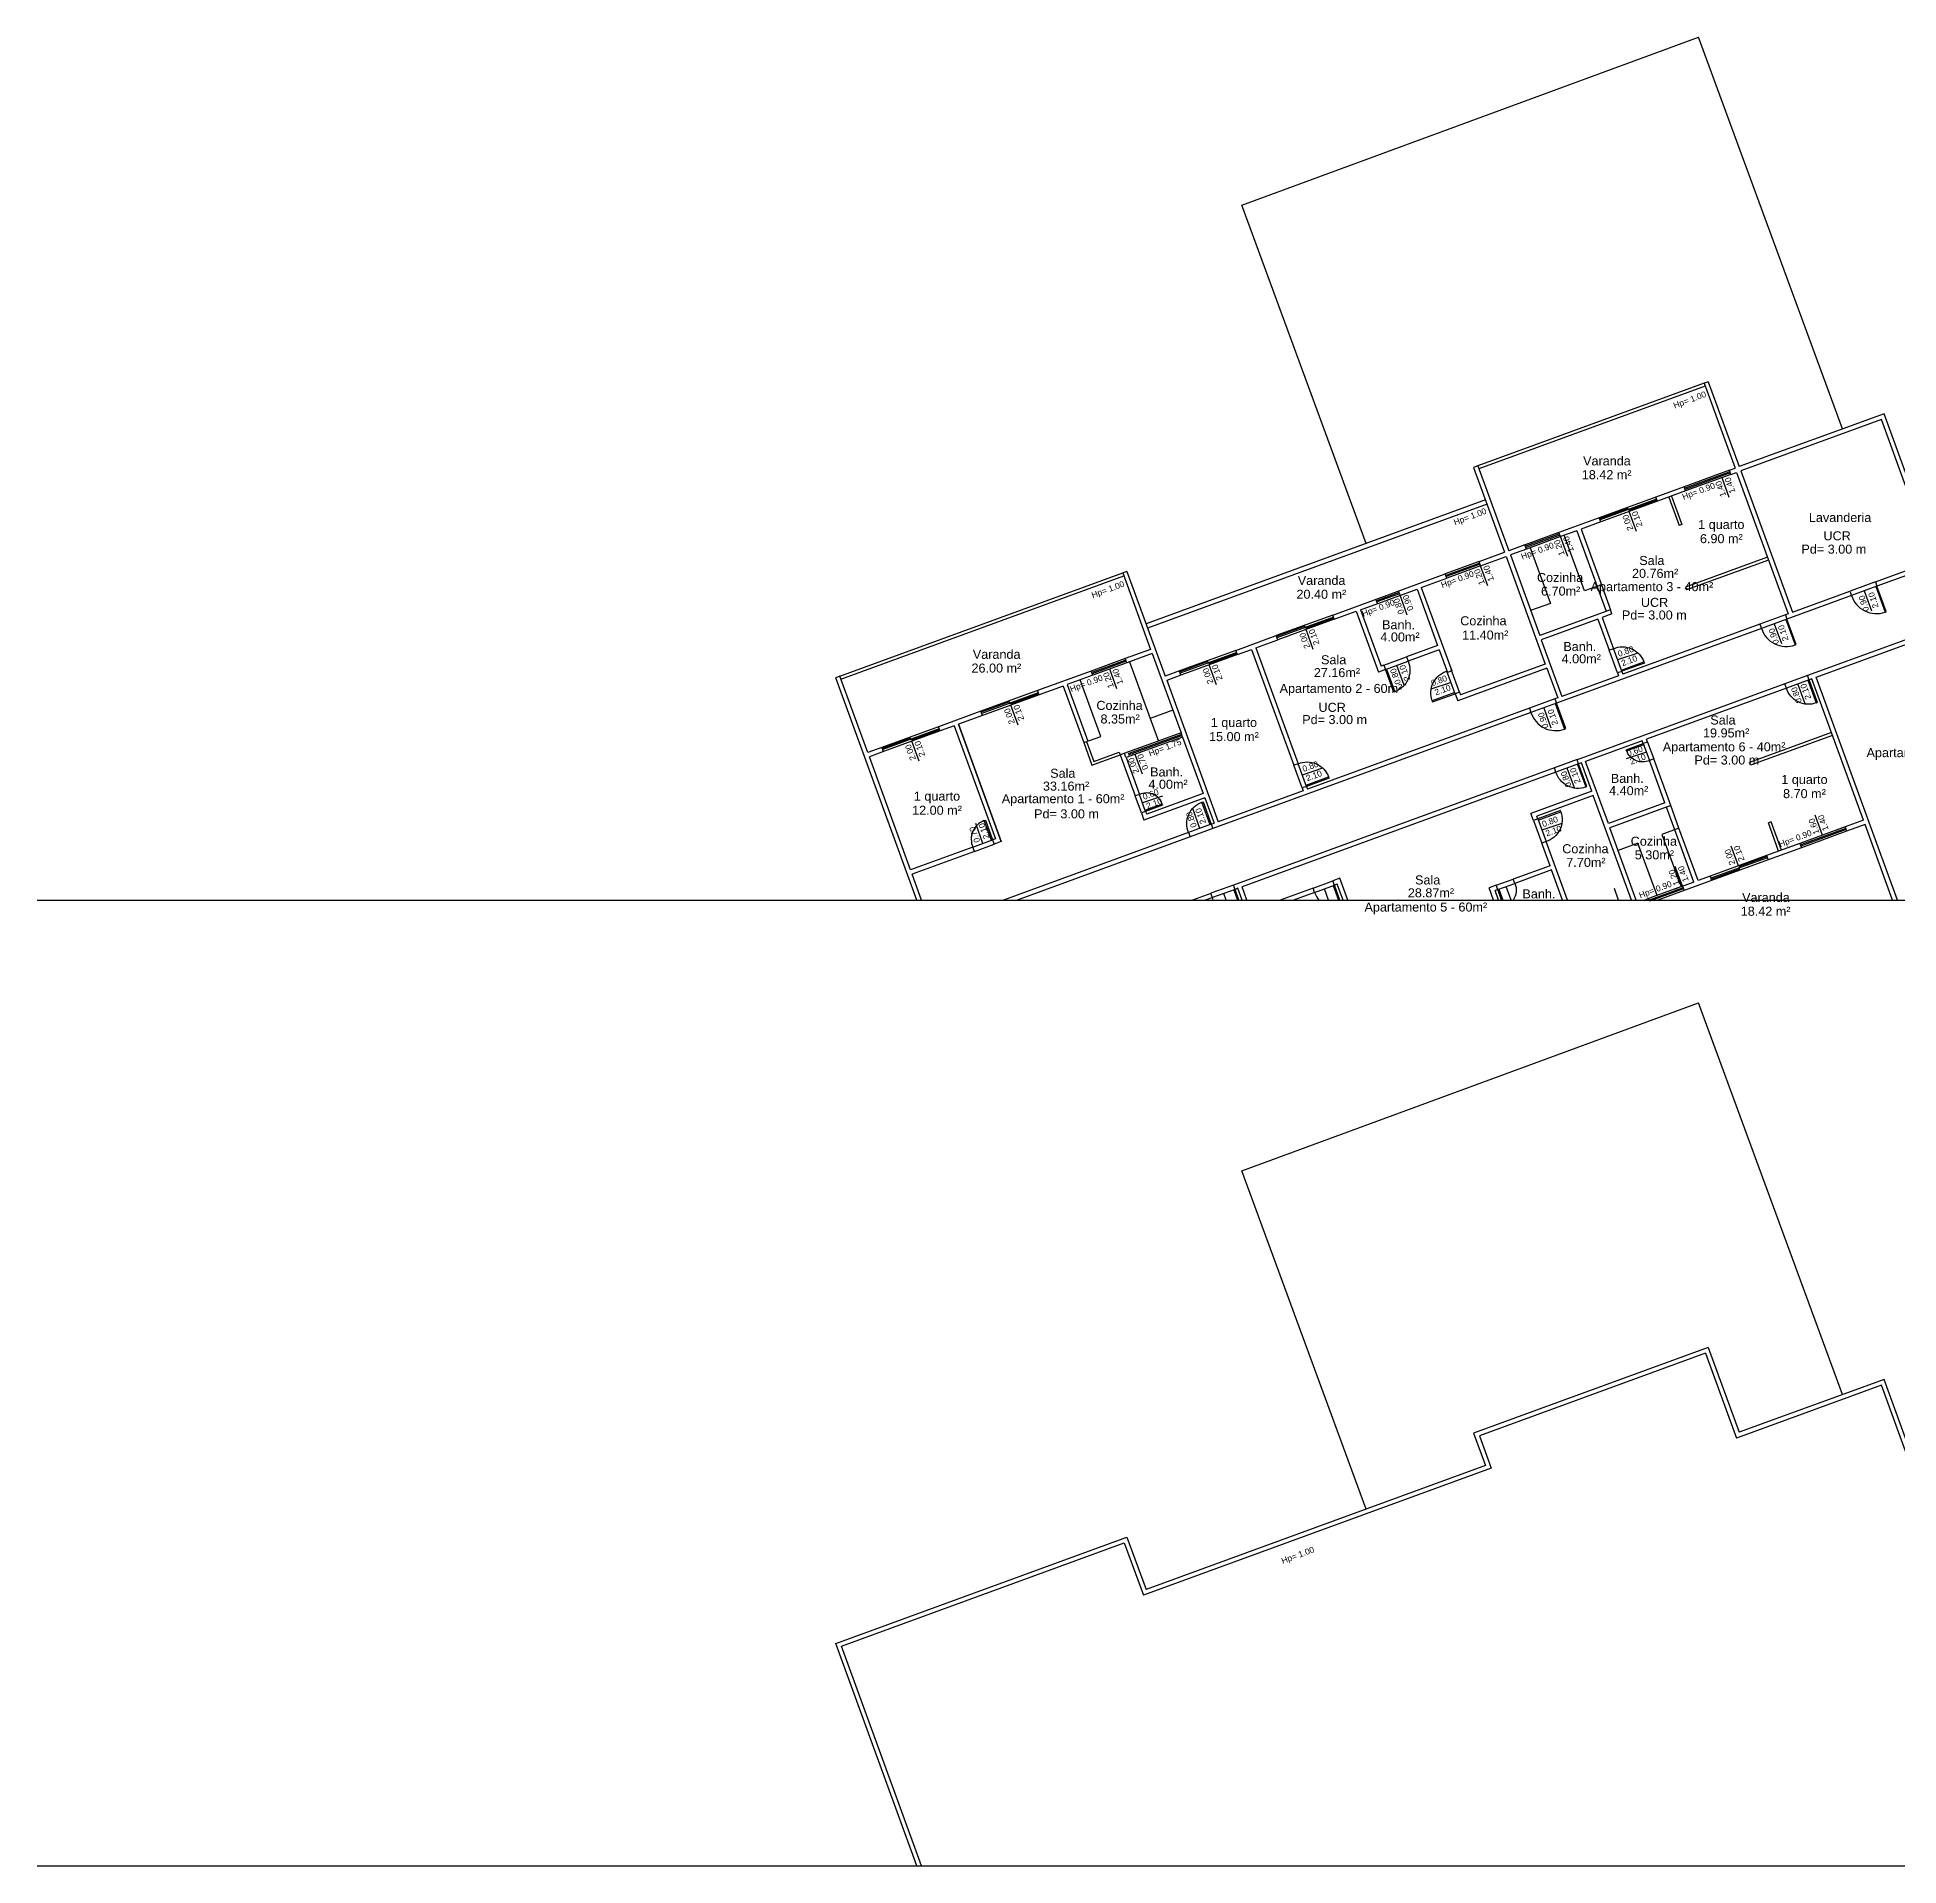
# Model space of a CAD drawing. Header units: millimetres. Extents: x -210 to 1173, y -437 to 320.
# Drawn here: x -210.3 to -148.5, y -92 to -31.3 of the extents above; entities that cross this region are included whole.
import ezdxf
from ezdxf.enums import TextEntityAlignment as Align

# ---------------------------------------------------------------- set-up
doc = ezdxf.new("R2010")
doc.units = ezdxf.units.MM
doc.header["$LTSCALE"] = 0.3
doc.linetypes.add('DASHED2', pattern=[9.525, 6.35, -3.175])
for name, color, linetype in [('CORTE', 6, 'Continuous'), ('COTAS', 1, 'Continuous'), ('ESQUADRIAS', 3, 'Continuous'), ('PISO', 1, 'Continuous'), ('PROJEÇÃO', 1, 'DASHED2'), ('TEXTOS', 2, 'Continuous'), ('VISTA', 2, 'Continuous')]:
    doc.layers.add(name, color=color, linetype=linetype)
doc.styles.add('2MM 1_100', font='ARIAL.TTF', dxfattribs={"height": 0.2})
doc.styles.add('3MM 1_100', font='ARIAL.TTF', dxfattribs={"height": 0.3})

msp = doc.modelspace()

# ---------------------------------------------------------------- linework, layer by layer
for p, q in [((-210.338, -59.923), (-79.945, -59.923)), ((-210.338, -92.003), (-79.945, -92.003))]:
    msp.add_line(p, q)
at = {"layer": 'CORTE'}
for p, q in [((-154.828, -42.706), (-154.969, -42.757)), ((-154.969, -42.757), (-153.94, -45.575)), ((-154.828, -42.706), (-153.799, -45.524)), ((-148.988, -43.768), (-153.799, -45.524)), ((-147.223, -48.606), (-148.988, -43.768)), ((-149.078, -43.961), (-153.748, -45.665)), ((-147.364, -48.658), (-149.078, -43.961)), ((-162.484, -45.5), (-162.625, -45.551)), ((-162.625, -45.551), (-161.597, -48.369)), ((-162.484, -45.5), (-161.456, -48.318)), ((-154.128, -45.644), (-153.94, -45.575)), ((-154.077, -45.785), (-154.128, -45.644)), ((-154.077, -45.785), (-153.889, -45.716)), ((-153.889, -45.716), (-152.175, -50.413)), ((-153.748, -45.665), (-152.034, -50.362)), ((-155.631, -46.192), (-156.571, -46.535)), ((-155.58, -46.333), (-156.519, -46.676)), ((-155.58, -46.333), (-155.631, -46.192)), ((-156.519, -46.676), (-156.571, -46.535)), ((-156.143, -46.541), (-155.8, -47.48)), ((-156.05, -46.505), (-155.706, -47.446)), ((-158.45, -47.221), (-159.788, -47.709)), ((-158.398, -47.362), (-159.056, -47.602)), ((-159.056, -47.602), (-158.381, -49.451)), ((-158.398, -47.362), (-158.45, -47.221)), ((-155.706, -47.446), (-155.8, -47.48)), ((-160.917, -48.121), (-161.456, -48.318)), ((-160.865, -48.262), (-160.917, -48.121)), ((-159.737, -47.85), (-159.788, -47.709)), ((-159.197, -47.653), (-159.737, -47.85)), ((-159.197, -47.653), (-158.522, -49.502)), ((-162.441, -48.68), (-161.596, -48.371)), ((-162.39, -48.821), (-162.441, -48.68)), ((-162.39, -48.821), (-161.544, -48.512)), ((-161.544, -48.512), (-160.242, -52.082)), ((-160.865, -48.262), (-161.404, -48.459)), ((-161.404, -48.459), (-160.427, -51.136)), ((-152.861, -48.534), (-155.585, -49.529)), ((-152.826, -48.628), (-155.551, -49.623)), ((-149.276, -49.355), (-147.364, -48.658)), ((-147.044, -48.701), (-149.225, -49.497)), ((-174.138, -49.007), (-174.279, -49.058)), ((-174.279, -49.058), (-173.353, -51.595)), ((-174.138, -49.007), (-172.869, -52.483)), ((-167.303, -50.454), (-163.569, -49.091)), ((-164.363, -49.541), (-163.517, -49.232)), ((-163.517, -49.232), (-163.569, -49.091)), ((-149.276, -49.355), (-149.225, -49.497)), ((-166.382, -50.278), (-164.503, -49.592)), ((-164.503, -49.592), (-163.818, -51.471)), ((-164.363, -49.541), (-163.351, -52.312)), ((-155.585, -49.529), (-155.551, -49.623)), ((-150.07, -49.805), (-152.217, -50.589)), ((-152.034, -50.362), (-150.122, -49.664)), ((-150.122, -49.664), (-150.07, -49.805)), ((-167.251, -50.595), (-167.303, -50.454)), ((-167.251, -50.595), (-166.523, -50.329)), ((-166.523, -50.329), (-165.786, -52.349)), ((-166.382, -50.278), (-165.697, -52.156)), ((-158.079, -50.279), (-160.427, -51.136)), ((-158.497, -50.591), (-160.376, -51.277)), ((-158.497, -50.591), (-158.119, -51.627)), ((-158.027, -50.42), (-158.356, -50.54)), ((-158.356, -50.54), (-157.978, -51.575)), ((-158.027, -50.42), (-158.079, -50.279)), ((-152.175, -50.413), (-152.269, -50.448)), ((-152.269, -50.448), (-152.217, -50.589)), ((-170.52, -51.628), (-169.181, -51.139)), ((-169.858, -51.546), (-169.13, -51.28)), ((-169.13, -51.28), (-169.181, -51.139)), ((-160.376, -51.277), (-159.69, -53.156)), ((-153.063, -50.897), (-159.873, -53.383)), ((-153.114, -50.756), (-157.67, -52.419)), ((-153.114, -50.756), (-153.063, -50.897)), ((-147.445, -50.976), (-151.532, -52.467)), ((-151.246, -52.522), (-147.394, -51.117)), ((-173.353, -51.595), (-174.199, -51.903)), ((-174.147, -52.044), (-174.199, -51.903)), ((-173.302, -51.736), (-174.147, -52.044)), ((-173.302, -51.736), (-172.342, -54.366)), ((-170.469, -51.769), (-170.52, -51.628)), ((-170.469, -51.769), (-169.999, -51.597)), ((-169.999, -51.597), (-168.594, -55.447)), ((-169.858, -51.546), (-168.453, -55.395)), ((-163.818, -51.471), (-164.851, -51.848)), ((-164.851, -51.848), (-164.8, -51.989)), ((-163.766, -51.612), (-164.8, -51.989)), ((-163.766, -51.612), (-163.492, -52.363)), ((-157.978, -51.575), (-158.119, -51.627)), ((-183.673, -52.486), (-183.814, -52.538)), ((-181.119, -59.923), (-183.814, -52.538)), ((-182.747, -55.023), (-183.673, -52.486)), ((-175.326, -52.315), (-177.111, -52.966)), ((-175.274, -52.456), (-176.12, -52.764)), ((-175.274, -52.456), (-175.326, -52.315)), ((-172.399, -52.313), (-172.869, -52.485)), ((-172.348, -52.454), (-172.817, -52.626)), ((-172.348, -52.454), (-172.399, -52.313)), ((-165.551, -52.263), (-165.786, -52.349)), ((-165.603, -52.122), (-165.697, -52.156)), ((-165.603, -52.122), (-165.551, -52.263)), ((-163.351, -52.312), (-163.492, -52.363)), ((-160.19, -52.223), (-163.149, -53.303)), ((-160.242, -52.082), (-163.06, -53.11)), ((-160.19, -52.223), (-159.831, -53.207)), ((-157.811, -52.47), (-159.69, -53.156)), ((-157.704, -52.327), (-157.845, -52.378)), ((-157.845, -52.378), (-157.811, -52.472)), ((-157.704, -52.327), (-157.67, -52.421)), ((-151.48, -52.608), (-151.532, -52.467)), ((-148.545, -59.923), (-151.246, -52.522)), ((-177.059, -53.107), (-177.111, -52.966)), ((-176.261, -52.816), (-177.059, -53.107)), ((-176.261, -52.816), (-175.575, -54.694)), ((-176.12, -52.764), (-175.434, -54.643)), ((-172.818, -52.624), (-171.104, -57.321)), ((-163.094, -53.016), (-163.235, -53.068)), ((-163.235, -53.068), (-163.149, -53.303)), ((-163.094, -53.016), (-163.06, -53.11)), ((-152.283, -52.742), (-159.188, -55.261)), ((-152.232, -52.882), (-156.882, -54.579)), ((-152.232, -52.882), (-152.283, -52.742)), ((-151.386, -52.574), (-151.48, -52.608)), ((-149.672, -57.271), (-151.386, -52.574)), ((-178.99, -53.652), (-180.399, -54.166)), ((-178.938, -53.793), (-179.737, -54.084)), ((-178.938, -53.793), (-178.99, -53.652)), ((-160.719, -53.692), (-171.287, -57.549)), ((-160.77, -53.55), (-168.145, -56.241)), ((-160.77, -53.55), (-160.719, -53.692)), ((-159.831, -53.207), (-159.925, -53.241)), ((-159.925, -53.241), (-159.873, -53.383)), ((-180.347, -54.307), (-180.399, -54.166)), ((-179.878, -54.135), (-180.347, -54.307)), ((-179.878, -54.135), (-178.506, -57.893)), ((-178.314, -57.983), (-179.737, -54.084)), ((-179.737, -54.084), (-178.314, -57.983)), ((-172.342, -54.366), (-174.362, -55.103)), ((-150.735, -54.359), (-153.459, -55.353)), ((-182.277, -54.851), (-182.747, -55.023)), ((-182.226, -54.992), (-182.696, -55.164)), ((-182.226, -54.992), (-182.277, -54.851)), ((-172.29, -54.507), (-174.169, -55.193)), ((-172.29, -54.507), (-171.605, -56.386)), ((-157.023, -54.631), (-158.902, -55.316)), ((-156.989, -54.725), (-157.023, -54.631)), ((-156.848, -54.673), (-156.989, -54.725)), ((-156.848, -54.673), (-156.882, -54.579)), ((-150.701, -54.453), (-153.425, -55.447)), ((-181.325, -58.921), (-182.696, -55.164)), ((-174.362, -55.103), (-173.865, -56.465)), ((-174.169, -55.193), (-173.724, -56.414)), ((-159.94, -55.535), (-170.602, -59.426)), ((-168.453, -55.395), (-168.594, -55.447)), ((-159.888, -55.676), (-159.94, -55.535)), ((-159.137, -55.402), (-159.188, -55.261)), ((-159.043, -55.368), (-159.137, -55.402)), ((-158.7, -56.307), (-159.043, -55.368)), ((-158.148, -57.383), (-158.902, -55.316)), ((-156.642, -55.237), (-156.783, -55.288)), ((-156.269, -56.697), (-156.783, -55.288)), ((-156.076, -56.787), (-156.642, -55.237)), ((-153.425, -55.447), (-153.459, -55.353)), ((-159.888, -55.676), (-170.316, -59.481)), ((-168.179, -56.147), (-168.32, -56.198)), ((-168.32, -56.198), (-168.286, -56.292)), ((-168.179, -56.147), (-168.145, -56.241)), ((-173.724, -56.414), (-173.865, -56.465)), ((-171.553, -56.527), (-173.573, -57.264)), ((-171.605, -56.386), (-173.484, -57.071)), ((-171.553, -56.527), (-171.245, -57.372)), ((-168.286, -56.292), (-171.104, -57.321)), ((-158.7, -56.307), (-160.72, -57.044)), ((-158.648, -56.448), (-160.527, -57.134)), ((-157.38, -59.923), (-158.648, -56.448)), ((-156.269, -56.697), (-158.148, -57.383)), ((-156.076, -56.787), (-158.096, -57.524)), ((-173.518, -56.977), (-173.659, -57.029)), ((-173.659, -57.029), (-173.573, -57.264)), ((-173.518, -56.977), (-173.484, -57.071)), ((-171.339, -57.406), (-171.245, -57.372)), ((-171.339, -57.406), (-171.287, -57.549)), ((-160.634, -57.279), (-160.72, -57.044)), ((-160.493, -57.228), (-160.634, -57.279)), ((-160.493, -57.228), (-160.527, -57.134)), ((-152.74, -57.326), (-152.833, -57.36)), ((-152.491, -58.299), (-152.833, -57.36)), ((-152.397, -58.265), (-152.74, -57.326)), ((-149.672, -57.271), (-150.283, -57.494)), ((-150.283, -57.494), (-150.232, -57.635)), ((-149.621, -57.412), (-150.232, -57.635)), ((-148.705, -59.923), (-149.621, -57.412)), ((-178.506, -57.893), (-178.6, -57.927)), ((-178.6, -57.927), (-178.549, -58.068)), ((-178.314, -57.983), (-178.549, -58.068)), ((-172.09, -57.681), (-178.235, -59.923)), ((-172.038, -57.824), (-177.791, -59.923)), ((-172.09, -57.681), (-172.038, -57.824)), ((-160.219, -57.979), (-160.36, -58.031)), ((-160.085, -58.782), (-160.36, -58.031)), ((-159.509, -59.923), (-160.219, -57.979)), ((-157.221, -59.923), (-158.096, -57.524)), ((-155.309, -59.328), (-155.945, -57.585)), ((-155.168, -59.276), (-155.804, -57.534)), ((-151.786, -58.042), (-152.89, -58.445)), ((-151.786, -58.042), (-151.735, -58.183)), ((-179.258, -58.167), (-181.325, -58.921)), ((-179.206, -58.308), (-181.273, -59.062)), ((-179.206, -58.308), (-179.258, -58.167)), ((-152.89, -58.445), (-152.838, -58.586)), ((-151.735, -58.183), (-152.838, -58.586)), ((-180.959, -59.923), (-181.273, -59.062)), ((-167.065, -59.2), (-167.3, -59.286)), ((-167.248, -59.427), (-167.3, -59.286)), ((-166.801, -59.923), (-167.065, -59.2)), ((-160.085, -58.782), (-161.307, -59.228)), ((-161.255, -59.369), (-161.307, -59.228)), ((-160.034, -58.923), (-161.255, -59.369)), ((-159.669, -59.923), (-160.034, -58.923)), ((-155.309, -59.328), (-155.732, -59.482)), ((-154.717, -59.272), (-155.633, -59.606)), ((-154.769, -59.131), (-155.168, -59.276)), ((-154.769, -59.131), (-154.717, -59.272)), ((-171.353, -59.7), (-171.963, -59.923)), ((-171.302, -59.841), (-171.525, -59.923)), ((-171.302, -59.841), (-171.353, -59.7)), ((-170.55, -59.567), (-170.602, -59.426)), ((-170.456, -59.533), (-170.55, -59.567)), ((-170.314, -59.923), (-170.456, -59.533)), ((-170.154, -59.923), (-170.316, -59.481)), ((-167.957, -59.526), (-169.046, -59.923)), ((-167.906, -59.667), (-168.608, -59.923)), ((-167.906, -59.667), (-168.608, -59.923)), ((-167.906, -59.667), (-167.957, -59.526)), ((-167.154, -59.392), (-167.248, -59.427)), ((-167.154, -59.392), (-167.248, -59.427)), ((-166.961, -59.923), (-167.154, -59.392)), ((-161.87, -59.433), (-162.105, -59.519)), ((-161.958, -59.923), (-162.105, -59.519)), ((-161.819, -59.574), (-161.913, -59.609)), ((-161.798, -59.923), (-161.913, -59.609)), ((-161.819, -59.574), (-161.87, -59.433)), ((-156.812, -59.876), (-156.94, -59.923)), ((-156.812, -59.876), (-156.795, -59.923)), ((-155.685, -59.465), (-155.633, -59.606))]:
    msp.add_line(p, q, dxfattribs=at)
at = {"layer": 'COTAS'}
for p, q in [((-154.131, -46.555), (-154.372, -45.895)), ((-157.218, -47.679), (-157.459, -47.019)), ((-159.496, -48.51), (-159.737, -47.85)), ((-162.149, -49.481), (-162.39, -48.821)), ((-164.826, -50.458), (-165.067, -49.798)), ((-167.95, -51.598), (-168.191, -50.937)), ((-174.47, -52.91), (-174.711, -52.25)), ((-171.167, -52.772), (-171.408, -52.112)), ((-177.758, -54.11), (-177.999, -53.45)), ((-181.046, -55.31), (-181.287, -54.65)), ((-173.628, -55.743), (-173.869, -55.083)), ((-151.035, -57.768), (-151.276, -57.108)), ((-153.829, -58.788), (-154.07, -58.128)), ((-155.683, -59.464), (-155.925, -58.804)), ((-157.806, -59.923), (-157.945, -59.542))]:
    msp.add_line(p, q, dxfattribs=at)
at = {"layer": 'COTAS', "extrusion": (-3.54684e-12, -2.44572e-13, -1)}
for p, q in [((-149.647, -49.651), (-149.406, -50.311)), ((-152.64, -50.743), (-152.399, -51.403)), ((-160.296, -53.538), (-160.055, -54.198))]:
    msp.add_line(p, q, dxfattribs=at)
at = {"layer": 'COTAS', "extrusion": (-4.198e-17, 1.1504e-16, -1)}
for p, q in [((-157.174, -51.721), (-157.84, -51.948)), ((-163.374, -52.693), (-164.04, -52.92)), ((-156.886, -55.007), (-157.551, -55.233)), ((-167.649, -55.544), (-168.314, -55.77)), ((-172.955, -56.469), (-173.621, -56.696)), ((-178.929, -58.047), (-179.156, -57.382)), ((-159.691, -57.377), (-160.356, -57.603))]:
    msp.add_line(p, q, dxfattribs=at)
at = {"layer": 'COTAS', "extrusion": (-1.35577e-13, -1.67877e-12, -1)}
for p, q in [((-164.935, -52.786), (-165.176, -52.126)), ((-151.615, -53.406), (-151.856, -52.745)), ((-159.271, -56.2), (-159.512, -55.539)), ((-171.715, -57.544), (-171.955, -56.883)), ((-170.846, -59.923), (-170.926, -59.704)), ((-167.44, -59.923), (-167.577, -59.547)), ((-161.372, -59.923), (-161.537, -59.471))]:
    msp.add_line(p, q, dxfattribs=at)
at = {"layer": 'ESQUADRIAS'}
for p, q in [((-154.109, -45.696), (-155.612, -46.244)), ((-154.096, -45.733), (-155.599, -46.282)), ((-157.498, -46.911), (-158.438, -47.254)), ((-156.545, -46.606), (-158.424, -47.291)), ((-157.47, -46.987), (-157.498, -46.912)), ((-156.531, -46.643), (-157.471, -46.986)), ((-159.769, -47.761), (-160.897, -48.172)), ((-159.756, -47.799), (-160.883, -48.21)), ((-162.422, -48.731), (-163.55, -49.143)), ((-162.409, -48.769), (-163.536, -49.18)), ((-167.277, -50.524), (-169.156, -51.21)), ((-167.263, -50.562), (-168.203, -50.905)), ((-168.23, -50.829), (-169.169, -51.172)), ((-168.203, -50.905), (-168.23, -50.829)), ((-170.494, -51.698), (-172.373, -52.384)), ((-170.481, -51.736), (-171.42, -52.079)), ((-174.18, -51.955), (-175.307, -52.366)), ((-174.166, -51.993), (-175.293, -52.404)), ((-171.448, -52.004), (-172.387, -52.346)), ((-171.42, -52.079), (-171.448, -52.004)), ((-177.085, -53.037), (-178.964, -53.722)), ((-177.071, -53.074), (-178.011, -53.417)), ((-178.038, -53.342), (-178.978, -53.685)), ((-178.011, -53.417), (-178.038, -53.342)), ((-180.373, -54.236), (-182.252, -54.922)), ((-180.359, -54.274), (-181.299, -54.617)), ((-181.326, -54.542), (-182.265, -54.884)), ((-181.299, -54.617), (-181.326, -54.542)), ((-150.264, -57.545), (-151.767, -58.094)), ((-150.25, -57.583), (-151.754, -58.131)), ((-152.864, -58.516), (-154.743, -59.201)), ((-152.878, -58.478), (-153.817, -58.821)), ((-153.79, -58.896), (-154.729, -59.239)), ((-153.817, -58.821), (-153.79, -58.896)), ((-155.665, -59.516), (-156.792, -59.927)), ((-155.651, -59.554), (-156.778, -59.965))]:
    msp.add_line(p, q, dxfattribs=at)
for points in [[(-149.225, -49.497), (-149.262, -49.51), (-148.954, -50.356), (-148.916, -50.342)], [(-152.217, -50.589), (-152.255, -50.603), (-151.946, -51.448), (-151.909, -51.434)], [(-159.873, -53.383), (-159.911, -53.397), (-159.602, -54.243), (-159.565, -54.229)], [(-173.518, -56.977), (-173.532, -56.94), (-172.968, -56.734), (-172.954, -56.772)], [(-178.6, -57.927), (-178.638, -57.941), (-178.878, -57.283), (-178.84, -57.27)]]:
    msp.add_lwpolyline(points, close=True, dxfattribs=at)
at = {"layer": 'ESQUADRIAS', "extrusion": (2.87787e-10, -2.01522e-09, -1), "elevation": 0}
msp.add_lwpolyline([(165.551, -52.263), (165.514, -52.249), (165.24, -53.001), (165.277, -53.015)], close=True, dxfattribs=at)
at = {"layer": 'ESQUADRIAS', "extrusion": (2.1433e-09, 5.63047e-10, -1), "elevation": 0}
for points in [[(157.703, -52.324), (157.716, -52.286), (156.965, -52.012), (156.951, -52.05)], [(168.177, -56.146), (168.191, -56.109), (167.439, -55.834), (167.426, -55.872)]]:
    msp.add_lwpolyline(points, close=True, dxfattribs=at)
at = {"layer": 'ESQUADRIAS', "extrusion": (-2.0022e-09, -9.49707e-10, -1), "elevation": 0}
msp.add_lwpolyline([(163.235, -53.068), (163.249, -53.03), (164, -53.304), (163.987, -53.342)], close=True, dxfattribs=at)
at = {"layer": 'ESQUADRIAS', "extrusion": (1.1504e-16, 4.198e-17, -1), "elevation": 0}
for points in [[(151.48, -52.608), (151.518, -52.622), (151.244, -53.373), (151.206, -53.36)], [(159.137, -55.402), (159.174, -55.416), (158.9, -56.167), (158.862, -56.154)], [(171.339, -57.406), (171.376, -57.42), (171.651, -56.669), (171.613, -56.655)]]:
    msp.add_lwpolyline(points, close=True, dxfattribs=at)
at = {"layer": 'ESQUADRIAS', "extrusion": (-6.00792e-15, -1.27069e-14, -1)}
msp.add_lwpolyline([(156.989, -54.725), (156.975, -54.762), (157.539, -54.968), (157.552, -54.93)], close=True, dxfattribs=at)
at = {"layer": 'ESQUADRIAS', "extrusion": (2.0022e-09, 9.49707e-10, -1), "elevation": 0}
msp.add_lwpolyline([(160.493, -57.228), (160.479, -57.265), (159.728, -56.991), (159.741, -56.953)], close=True, dxfattribs=at)
at = {"layer": 'ESQUADRIAS', "extrusion": (1.1504e-16, 4.198e-17, -1), "elevation": 0}
msp.add_lwpolyline([(170.421, -59.923), (170.55, -59.567), (170.588, -59.581), (170.463, -59.923)], dxfattribs=at)
at = {"layer": 'ESQUADRIAS'}
msp.add_lwpolyline([(-167.067, -59.923), (-167.248, -59.427), (-167.286, -59.44), (-167.11, -59.923)], dxfattribs=at)
at = {"layer": 'ESQUADRIAS', "extrusion": (4.198e-17, -1.1504e-16, -1)}
msp.add_lwpolyline([(161.692, -59.923), (161.819, -59.574), (161.781, -59.561), (161.649, -59.923)], dxfattribs=at)
at = {"layer": 'PISO'}
for p, q in [((-156.571, -46.535), (-158.45, -47.221)), ((-156.519, -46.676), (-158.398, -47.362)), ((-158.381, -49.451), (-158.079, -50.279)), ((-149.276, -49.356), (-150.121, -49.664)), ((-158.528, -49.485), (-158.22, -50.33)), ((-149.225, -49.497), (-150.07, -49.805)), ((-167.303, -50.454), (-169.181, -51.139)), ((-167.251, -50.595), (-169.13, -51.28)), ((-152.269, -50.448), (-153.114, -50.756)), ((-152.217, -50.589), (-153.063, -50.897)), ((-170.52, -51.628), (-172.399, -52.313)), ((-170.469, -51.769), (-172.348, -52.454)), ((-151.532, -52.467), (-152.283, -52.742)), ((-177.111, -52.966), (-178.99, -53.652)), ((-177.059, -53.107), (-178.938, -53.793)), ((-151.48, -52.608), (-152.232, -52.882)), ((-159.925, -53.242), (-160.77, -53.551)), ((-159.873, -53.383), (-160.719, -53.692)), ((-180.399, -54.166), (-182.277, -54.851)), ((-180.347, -54.307), (-182.226, -54.992)), ((-175.575, -54.694), (-175.301, -55.446)), ((-175.481, -54.66), (-175.241, -55.318)), ((-175.241, -55.318), (-174.396, -55.009)), ((-174.396, -55.009), (-174.362, -55.103)), ((-156.989, -54.725), (-156.783, -55.288)), ((-156.848, -54.673), (-156.642, -55.237)), ((-175.301, -55.446), (-174.362, -55.103)), ((-159.189, -55.259), (-159.94, -55.533)), ((-159.137, -55.402), (-159.888, -55.676)), ((-155.945, -57.585), (-156.217, -56.838)), ((-155.804, -57.534), (-156.076, -56.787)), ((-171.339, -57.406), (-172.09, -57.681)), ((-179.258, -58.167), (-178.6, -57.927)), ((-179.206, -58.308), (-178.549, -58.068)), ((-171.287, -57.549), (-172.038, -57.824)), ((-152.89, -58.445), (-154.769, -59.131)), ((-152.838, -58.586), (-154.717, -59.272)), ((-167.957, -59.526), (-167.3, -59.286)), ((-161.87, -59.433), (-161.307, -59.228)), ((-170.603, -59.424), (-171.354, -59.698)), ((-170.55, -59.567), (-171.302, -59.841)), ((-167.906, -59.667), (-167.248, -59.427)), ((-161.819, -59.574), (-161.255, -59.369))]:
    msp.add_line(p, q, dxfattribs=at)
at = {"layer": 'PISO', "extrusion": (-2.8862e-10, 2.01552e-09, 1)}
for p, q in [((-165.603, -52.122), (-164.851, -51.848)), ((-165.551, -52.263), (-164.8, -51.989))]:
    msp.add_line(p, q, dxfattribs=at)
at = {"layer": 'PISO', "extrusion": (-2.14359e-09, -5.6388e-10, 1)}
for p, q in [((-157.846, -52.376), (-158.12, -51.625)), ((-157.703, -52.324), (-157.977, -51.572)), ((-163.237, -53.069), (-163.511, -52.317)), ((-163.094, -53.016), (-163.368, -52.265)), ((-168.32, -56.198), (-168.594, -55.447)), ((-168.177, -56.146), (-168.451, -55.395))]:
    msp.add_line(p, q, dxfattribs=at)
at = {"layer": 'PISO', "extrusion": (4.198e-17, -1.1504e-16, -1)}
for p, q in [((-173.659, -57.029), (-173.865, -56.465)), ((-173.518, -56.977), (-173.724, -56.414))]:
    msp.add_line(p, q, dxfattribs=at)
at = {"layer": 'PISO', "extrusion": (-2.00296e-09, -9.49262e-10, 1)}
for p, q in [((-160.636, -57.28), (-160.362, -58.031)), ((-160.493, -57.228), (-160.219, -57.979))]:
    msp.add_line(p, q, dxfattribs=at)
at = {"layer": 'PISO'}
for centre, radius, start, end in [((-149.249, -49.547), 0.861, 197.43902, 290.04292), ((-152.241, -50.639), 0.861, 197.43902, 290.04292), ((-159.897, -53.434), 0.861, 197.43902, 290.04292), ((-173.495, -56.927), 0.561, 20.04233, 113.9922), ((-178.651, -57.905), 0.661, 110.0478, 203.41717), ((-167.273, -59.477), 0.661, 196.67843, 222.42377)]:
    msp.add_arc(centre, radius, start, end, dxfattribs=at)
at = {"layer": 'PISO', "extrusion": (2.14449e-09, 5.64232e-10, -1)}
for centre in [(157.68, -52.273, 0), (168.154, -56.095, 0)]:
    msp.add_arc(centre, 0.761, 67.0146, 159.9522, dxfattribs=at)
at = {"layer": 'PISO', "extrusion": (2.88972e-10, -2.01642e-09, -1)}
msp.add_arc((165.5, -52.286, 0), 0.761, 157.0146, 249.9522, dxfattribs=at)
at = {"layer": 'PISO', "extrusion": (-2.00388e-09, -9.49572e-10, -1)}
msp.add_arc((163.285, -53.044, 0), 0.761, 339.9522, 72.8898, dxfattribs=at)
at = {"layer": 'PISO', "extrusion": (-1.35577e-13, -1.67877e-12, -1)}
for centre, start in [((151.505, -52.659), 249.9522), ((159.161, -55.452), 249.9522), ((170.575, -59.617), 336.33531)]:
    msp.add_arc(centre, 0.761, start, 342.8898, dxfattribs=at)
at = {"layer": 'PISO', "extrusion": (-6.00792e-15, -1.27069e-14, -1)}
msp.add_arc((157.011, -54.776), 0.561, 246.01327, 339.96314, dxfattribs=at)
at = {"layer": 'PISO', "extrusion": (-1.18495e-12, 1.19689e-12, -1)}
msp.add_arc((171.39, -57.384), 0.761, 337.0146, 69.9522, dxfattribs=at)
at = {"layer": 'PISO', "extrusion": (2.00388e-09, 9.49572e-10, -1)}
msp.add_arc((160.443, -57.252, 0), 0.761, 159.9522, 252.8898, dxfattribs=at)
at = {"layer": 'PISO', "extrusion": (4.198e-17, -1.1504e-16, -1)}
msp.add_arc((161.768, -59.597), 0.561, 156.01327, 215.4981, dxfattribs=at)
at = {"layer": 'PROJEÇÃO'}
for p, q in [((-165.819, -50.072), (-165.87, -49.931)), ((-165.1, -49.708), (-165.851, -49.983)), ((-165.086, -49.746), (-165.837, -50.02)), ((-165.067, -49.798), (-165.119, -49.657)), ((-172.29, -54.507), (-172.342, -54.366)), ((-172.323, -54.418), (-174.203, -55.101)), ((-172.309, -54.455), (-174.189, -55.138)), ((-174.171, -55.19), (-174.222, -55.049))]:
    msp.add_line(p, q, dxfattribs=at)
at = {"layer": 'VISTA'}
for p, q in [((-170.322, -36.843), (-155.152, -31.261)), ((-150.366, -44.271), (-155.152, -31.261)), ((-166.189, -48.076), (-170.322, -36.843)), ((-154.969, -42.757), (-162.484, -45.5)), ((-154.934, -42.851), (-162.45, -45.593)), ((-154.128, -45.644), (-155.631, -46.192)), ((-154.077, -45.785), (-155.58, -46.333)), ((-162.231, -46.631), (-173.504, -50.745)), ((-162.179, -46.772), (-173.452, -50.886)), ((-159.788, -47.709), (-160.915, -48.121)), ((-159.737, -47.85), (-160.864, -48.262)), ((-160.746, -48.221), (-160.072, -50.068)), ((-158.945, -49.656), (-159.619, -47.807)), ((-162.441, -48.68), (-163.569, -49.091)), ((-162.39, -48.821), (-163.517, -49.232)), ((-183.673, -52.486), (-174.279, -49.058)), ((-183.638, -52.58), (-174.244, -49.152)), ((-158.381, -49.451), (-158.945, -49.656)), ((-160.072, -50.068), (-160.729, -50.308)), ((-174.199, -51.903), (-175.326, -52.315)), ((-174.147, -52.044), (-175.274, -52.456)), ((-174.053, -52.01), (-173.368, -53.889)), ((-175.012, -54.489), (-175.697, -52.61)), ((-172.616, -53.615), (-173.368, -53.889)), ((-173.368, -53.889), (-173.093, -54.64)), ((-175.575, -54.694), (-175.012, -54.489)), ((-150.283, -57.494), (-151.786, -58.042)), ((-150.282, -57.493), (-150.564, -57.596)), ((-157.164, -58.036), (-157.822, -58.275)), ((-156.53, -59.773), (-157.164, -58.036)), ((-155.804, -57.534), (-156.367, -57.74)), ((-156.367, -57.74), (-155.732, -59.482)), ((-150.232, -57.635), (-151.735, -58.183)), ((-155.683, -59.464), (-156.811, -59.876)), ((-155.632, -59.605), (-156.502, -59.923)), ((-155.683, -59.464), (-155.965, -59.567)), ((-170.322, -68.922), (-155.152, -63.341)), ((-150.366, -76.35), (-155.152, -63.341)), ((-166.189, -80.155), (-170.322, -68.922)), ((-154.828, -74.785), (-162.625, -77.631)), ((-154.828, -74.785), (-153.799, -77.604)), ((-154.917, -74.978), (-162.433, -77.72)), ((-154.917, -74.978), (-153.889, -77.796)), ((-149.078, -76.04), (-153.889, -77.796)), ((-148.988, -75.848), (-153.799, -77.604)), ((-147.312, -80.878), (-149.078, -76.04)), ((-147.223, -80.686), (-148.988, -75.848)), ((-162.625, -77.631), (-162.231, -78.711)), ((-162.433, -77.72), (-162.038, -78.8)), ((-162.038, -78.8), (-173.593, -83.017)), ((-162.231, -78.711), (-173.504, -82.825)), ((-183.814, -84.618), (-174.138, -81.087)), ((-183.621, -84.707), (-174.227, -81.279)), ((-174.227, -81.279), (-173.593, -83.017)), ((-174.138, -81.087), (-173.504, -82.825)), ((-181.119, -92.003), (-183.814, -84.618)), ((-180.959, -92.003), (-183.621, -84.707))]:
    msp.add_line(p, q, dxfattribs=at)

# ---------------------------------------------------------------- texts
at = {"layer": 'TEXTOS', "style": '2MM 1_100'}
for s, rotation, p in [('Hp= 1.00', 20.59697, (-155.446, -43.304)), ('Hp= 0.90', 20.59697, (-155.151, -46.339)), ('1.40', 110.05959, (-154.416, -46.264)), ('1.40', 110.05959, (-154.108, -46.147)), ('Hp= 1.00', 20.59697, (-162.743, -47.185)), ('2.00', 110.0478, (-157.502, -47.388)), ('2.10', 110.0478, (-157.194, -47.271)), ('Hp= 0.90', 20.59697, (-160.506, -48.322)), ('1.20', 110.05959, (-159.78, -48.22)), ('1.40', 110.05959, (-159.472, -48.102)), ('1.40', 110.05959, (-162.125, -49.072)), ('Hp= 1.00', 20.59697, (-174.773, -49.604)), ('Hp= 0.90', 20.59697, (-163.164, -49.267)), ('1.20', 110.05959, (-162.433, -49.19)), ('Hp= 0.90', 20.59697, (-165.79, -50.222)), ('0.80', 110.05959, (-165.111, -50.167)), ('0.90', 110.05959, (-164.803, -50.049)), ('0.90', 108.22585, (-149.663, -50.071)), ('2.10', 108.22585, (-149.345, -49.963)), ('2.00', 110.0478, (-168.234, -51.307)), ('2.10', 110.0478, (-167.926, -51.189)), ('0.90', 108.22585, (-152.655, -51.163)), ('2.10', 108.22585, (-152.338, -51.055)), ('0.80', 20.1479, (-157.572, -51.661)), ('2.10', 20.1479, (-157.454, -51.969)), ('Hp= 0.90', 20.59697, (-175.489, -52.724)), ('1.20', 110.05959, (-174.754, -52.619)), ('1.40', 110.05959, (-174.446, -52.502)), ('2.00', 110.0478, (-171.452, -52.481)), ('2.10', 110.0478, (-171.144, -52.363)), ('0.80', 110.0478, (-165.219, -52.495)), ('2.10', 110.0478, (-164.911, -52.378)), ('0.80', 20.1479, (-163.772, -52.632)), ('2.10', 20.1479, (-163.654, -52.94)), ('0.80', 110.0478, (-151.9, -53.115)), ('2.10', 110.0478, (-151.592, -52.997)), ('2.00', 110.0478, (-178.042, -53.819)), ('2.10', 110.0478, (-177.734, -53.702)), ('0.90', 108.22585, (-160.311, -53.958)), ('2.10', 108.22585, (-159.994, -53.85)), ('2.00', 110.0478, (-181.33, -55.019)), ('2.10', 110.0478, (-181.022, -54.901)), ('Hp= 1.75', 20.97942, (-172.876, -54.859)), ('0.60', 20.1479, (-157.271, -54.972)), ('2.00', 111.51679, (-173.92, -55.46)), ('0.70', 111.51679, (-173.615, -55.335)), ('0.80', 20.1479, (-168.047, -55.483)), ('2.10', 20.1479, (-167.929, -55.791)), ('0.80', 110.0478, (-159.556, -55.908)), ('2.10', 110.0478, (-159.248, -55.791)), ('2.10', 20.1479, (-157.17, -55.241)), ('0.60', 20.1479, (-173.353, -56.409)), ('2.10', 20.1479, (-173.235, -56.716)), ('2.10', 110.0478, (-171.691, -57.135)), ('0.70', 110.0478, (-179.199, -57.751)), ('2.10', 110.0478, (-178.891, -57.634)), ('0.80', 110.0478, (-171.999, -57.253)), ('0.80', 20.1479, (-160.088, -57.316)), ('2.10', 20.1479, (-159.97, -57.624)), ('1.60', 110.05959, (-151.319, -57.477)), ('1.40', 110.05959, (-151.011, -57.36)), ('2.10', 110.0478, (-153.806, -58.379)), ('Hp= 0.90', 20.59697, (-151.939, -57.877)), ('2.00', 110.0478, (-154.114, -58.497)), ('Hp= 0.90', 20.59697, (-156.588, -59.573)), ('1.20', 110.05959, (-155.968, -59.174)), ('1.40', 110.05959, (-155.66, -59.056)), ('Hp= 1.00', 20.59697, (-168.464, -81.683))]:
    msp.add_text(s, height=0.2, rotation=rotation, dxfattribs=at).set_placement(p, align=Align.MIDDLE_CENTER)
at = {"layer": 'TEXTOS', "style": '3MM 1_100'}
for s, p in [('18.42 m²', (-158.204, -45.793)), ('Varanda', (-158.195, -45.335)), ('1 quarto', (-154.395, -47.448)), ('Lavanderia', (-150.45, -47.215)), ('6.90 m²', (-154.395, -47.918)), ('Pd= 3.00 m', (-150.658, -48.266)), ('UCR', (-150.549, -47.823)), ('Sala', (-156.703, -48.642)), ('Varanda', (-167.673, -49.306)), ('Cozinha', (-159.751, -49.207)), ('Apartamento 3 - 40m²', (-156.701, -49.512)), ('20.76m²', (-156.594, -49.07)), ('20.40 m²', (-167.682, -49.764)), ('6.70m²', (-159.732, -49.659)), ('UCR', (-156.614, -50.035)), ('Banh.', (-165.118, -50.777)), ('Cozinha', (-162.3, -50.646)), ('Pd= 3.00 m', (-156.621, -50.454)), ('4.00m²', (-165.07, -51.184)), ('11.40m²', (-162.237, -51.119)), ('Varanda', (-178.468, -51.759)), ('Sala', (-167.273, -51.941)), ('4.00m²', (-159.048, -51.907)), ('Banh.', (-159.096, -51.5)), ('26.00 m²', (-178.477, -52.217)), ('27.16m²', (-167.164, -52.368)), ('Apartamento 2 - 60m²', (-167.03, -52.893)), ('Cozinha', (-174.385, -53.457)), ('8.35m²', (-174.366, -53.909)), ('Pd= 3.00 m', (-167.24, -53.928)), ('UCR', (-167.322, -53.521)), ('Sala', (-154.343, -53.943)), ('15.00 m²', (-170.586, -54.494)), ('1 quarto', (-170.586, -54.025)), ('19.95m²', (-154.235, -54.371)), ('Apartamento 6 - 40m²', (-154.302, -54.832)), ('Apartamento 7 - 40m²', (-147.534, -55.026)), ('Sala', (-176.27, -55.711)), ('Banh.', (-172.822, -55.668)), ('Pd= 3.00 m', (-154.212, -55.271)), ('33.16m²', (-176.161, -56.138)), ('4.00m²', (-172.774, -56.076)), ('4.40m²', (-157.471, -56.289)), ('Banh.', (-157.519, -55.881)), ('1 quarto', (-151.634, -55.919)), ('8.70 m²', (-151.634, -56.388)), ('12.00 m²', (-180.449, -56.94)), ('1 quarto', (-180.449, -56.471)), ('Apartamento 1 - 60m²', (-176.259, -56.556)), ('Pd= 3.00 m', (-176.147, -57.059)), ('Cozinha', (-158.911, -58.218)), ('Cozinha', (-156.637, -57.968)), ('7.70m²', (-158.892, -58.671)), ('5.30m²', (-156.618, -58.421)), ('Sala', (-164.15, -59.255)), ('28.87m²', (-164.041, -59.683)), ('Banh.', (-160.454, -59.717)), ('Varanda', (-152.913, -59.836)), ('Apartamento 5 - 60m²', (-164.211, -60.155)), ('18.42 m²', (-152.923, -60.294))]:
    msp.add_text(s, height=0.3, dxfattribs=at).set_placement(p, align=Align.MIDDLE_CENTER)

doc.saveas('drawing.dxf')
